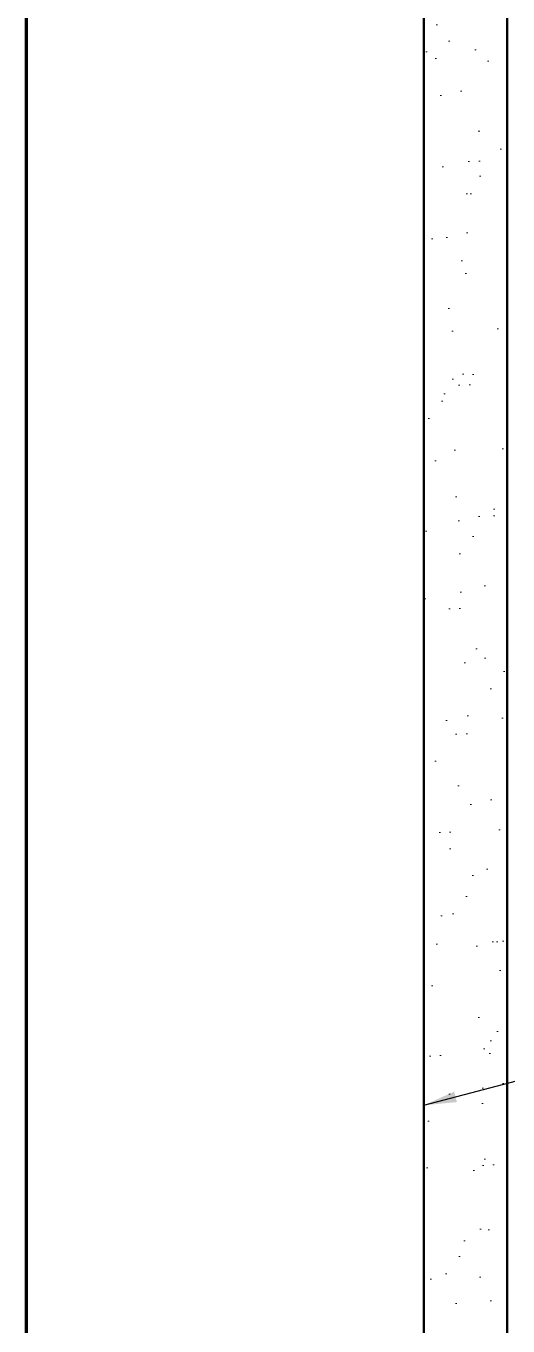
# Model space of a CAD drawing. Header units: inches. Extents: x 0.6 to 46.2, y -1.7 to 21.4.
# Drawn here: x 0.6 to 3.49, y 9.03 to 16.83 of the extents above; entities that cross this region are included whole.
import ezdxf

# ---------------------------------------------------------------- set-up
doc = ezdxf.new("R2010")
doc.units = ezdxf.units.IN
doc.header["$LTSCALE"] = 2
doc.header["$MEASUREMENT"] = 0
for name, color, linetype, lineweight in [('Border (ANSI)', 7, 'Continuous', 70), ('Hatch (ANSI)', 7, 'Continuous', 18), ('Symbol (ANSI)', 7, 'Continuous', 25), ('Visible (ANSI)', 7, 'Continuous', 50)]:
    doc.layers.add(name, color=color, linetype=linetype, lineweight=lineweight)
doc.styles.add('Note Text (ANSI)', font='tahoma.ttf')
doc.dimstyles.new('Default (ANSI)$7', dxfattribs={"dimscale": 2, "dimtxt": 0.12, "dimasz": 0.098425, "dimexe": 0.125, "dimexo": 0.0625, "dimgap": 0.031496, "dimtad": 0, "dimtih": 1, "dimtoh": 1, "dimrnd": 1e-08, "dimzin": 4, "dimdsep": 46, "dimtxsty": 'Note Text (ANSI)', "dimcen": 0.09, "dimdle": 0.393701, "dimclrd": 256, "dimclre": 256, "dimclrt": 256, "dimadec": 0, "dimazin": 1, "dimtfac": 1, "dimtofl": 0, "dimtmove": 0, "dimatfit": 3, "dimfxl": 1, "dimtolj": 1, "dimtzin": 4, "dimlwd": -1, "dimlwe": -1, "dimarcsym": 0})

# ---------------------------------------------------------------- blocks, each defined once
blk = doc.blocks.new('Borders ATAS A Border')
at = {"layer": 'Border (ANSI)'}
blk.add_line((0.3, 10.7), (0.3, 0.3), dxfattribs=at)

msp = doc.modelspace()

# ---------------------------------------------------------------- hatches: boundary and pattern name
at = {"layer": 'Hatch (ANSI)', "true_color": 0x804000}
h = msp.add_hatch(dxfattribs=at)
h.set_pattern_fill('AR-SAND', color=36, scale=0.25, angle=45, style=0)
h.paths.add_polyline_path([(3.48774, 18.87685), (3.48774, 7.53092), (2.98774, 7.53092), (2.98774, 18.87685)])

# ---------------------------------------------------------------- linework, layer by layer
at = {"layer": 'Visible (ANSI)', "color": 36, "true_color": 0x804000}
for p, q in [((2.98774, 7.53092), (2.98774, 18.87685)), ((3.48774, 7.53092), (3.48774, 18.87685))]:
    msp.add_line(p, q, dxfattribs=at)

# ---------------------------------------------------------------- block references
at = {"xscale": 2, "yscale": 2, "zscale": 2}
msp.add_blockref('Borders ATAS A Border', (0, 0), dxfattribs=at)

# ---------------------------------------------------------------- leaders
at = {"layer": 'Symbol (ANSI)', "annotation_type": 0, "has_hookline": 1, "hookline_direction": 0, "text_width": 1.98995}
msp.add_leader([(2.98774, 10.35155), (13.43895, 13.11608)], dimstyle='Default (ANSI)$7', override={"dimtad": 0}, dxfattribs=at)

doc.saveas('drawing.dxf')
